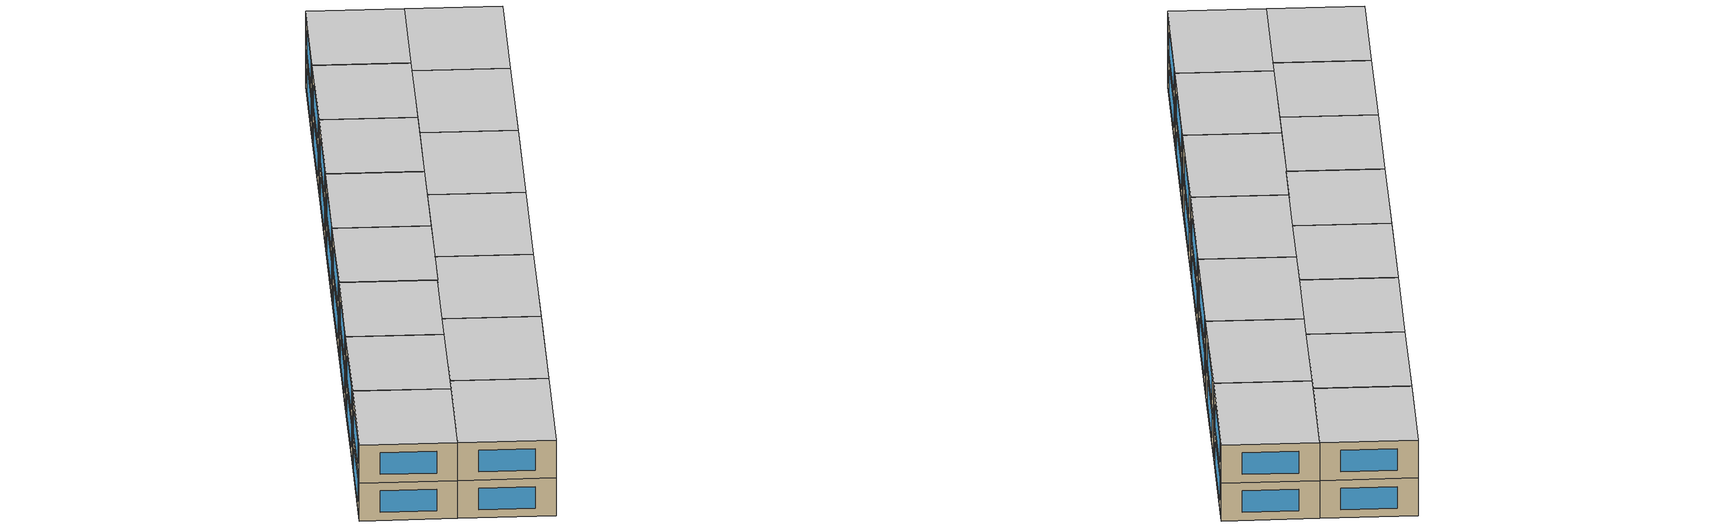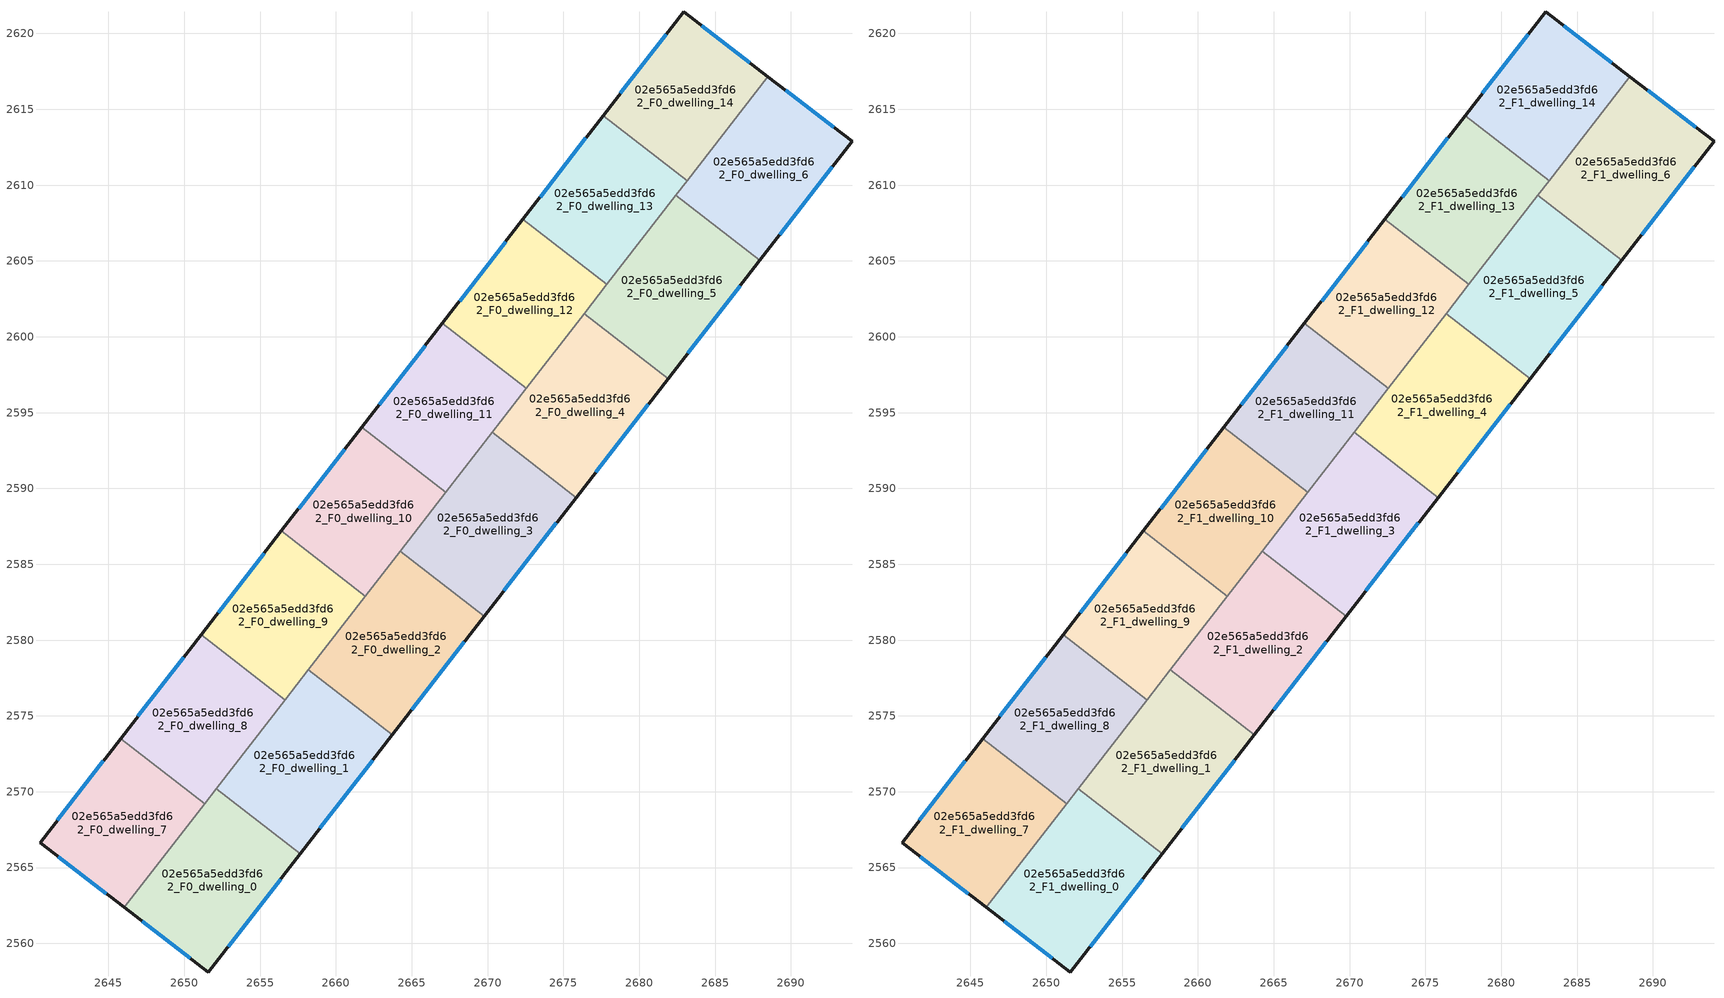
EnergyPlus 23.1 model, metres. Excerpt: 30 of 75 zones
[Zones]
02e565a5edd3fd62_F0_dwelling_0
 floor ground (EU_floor_Construction): 2657.65,2565.92 2651.6,2558.1 2646.04,2562.37 2652.11,2570.21 z0
 wall outside (EU_wall_Construction): 2646.04,2562.37 2651.6,2558.1 2657.65,2565.92 z0:3
 wall to 02e565a5edd3fd62_F0_dwelling_1 (EU_wall_Construction): 2657.65,2565.92 2652.11,2570.21 z0:3
 wall to 02e565a5edd3fd62_F0_dwelling_7 (EU_wall_Construction): 2651.34,2569.21 2646.04,2562.37 z0:3
 wall to 02e565a5edd3fd62_F0_dwelling_8 (EU_wall_Construction): 2652.11,2570.21 2651.34,2569.21 z0:3
 window (EU_Window_Construction): 2652.89,2559.78 2656.36,2564.25 / 2647.23,2561.46 2650.41,2559.02 z0.64:2.36
02e565a5edd3fd62_F0_dwelling_1
 floor ground (EU_floor_Construction): 2663.71,2573.75 2657.65,2565.92 2652.11,2570.21 2658.18,2578.04 z0
 wall outside (EU_wall_Construction): 2657.65,2565.92 2663.71,2573.75 z0:3
 wall to 02e565a5edd3fd62_F0_dwelling_2 (EU_wall_Construction): 2663.71,2573.75 2658.18,2578.04 z0:3
 wall to 02e565a5edd3fd62_F0_dwelling_8 (EU_wall_Construction): 2656.64,2576.06 2652.11,2570.21 z0:3
 wall to 02e565a5edd3fd62_F0_dwelling_9 (EU_wall_Construction): 2658.18,2578.04 2656.64,2576.06 z0:3
 window (EU_Window_Construction): 2658.95,2567.6 2662.42,2572.07 z0.64:2.36
02e565a5edd3fd62_F0_dwelling_10
 floor ground (EU_floor_Construction): 2667.25,2589.75 2661.95,2582.91 2656.41,2587.2 2661.72,2594.04 z0
 wall outside (EU_wall_Construction): 2661.72,2594.04 2656.41,2587.2 z0:3
 wall to 02e565a5edd3fd62_F0_dwelling_11 (EU_wall_Construction): 2667.25,2589.75 2661.72,2594.04 z0:3
 wall to 02e565a5edd3fd62_F0_dwelling_9 (EU_wall_Construction): 2656.41,2587.2 2661.95,2582.91 z0:3
 wall to 02e565a5edd3fd62_F0_dwelling_3 (EU_wall_Construction): 2664.24,2585.86 2667.25,2589.75 z0:3
 wall to 02e565a5edd3fd62_F0_dwelling_2 (EU_wall_Construction): 2661.95,2582.91 2664.24,2585.86 z0:3
 window (EU_Window_Construction): 2660.58,2592.58 2657.55,2588.66 z0.64:2.36
02e565a5edd3fd62_F0_dwelling_11
 floor ground (EU_floor_Construction): 2672.56,2596.6 2667.25,2589.75 2661.72,2594.04 2667.02,2600.89 z0
 wall outside (EU_wall_Construction): 2667.02,2600.89 2661.72,2594.04 z0:3
 wall to 02e565a5edd3fd62_F0_dwelling_12 (EU_wall_Construction): 2672.56,2596.6 2667.02,2600.89 z0:3
 wall to 02e565a5edd3fd62_F0_dwelling_4 (EU_wall_Construction): 2670.3,2593.69 2672.56,2596.6 z0:3
 wall to 02e565a5edd3fd62_F0_dwelling_3 (EU_wall_Construction): 2667.25,2589.75 2670.3,2593.69 z0:3
 window (EU_Window_Construction): 2665.88,2599.43 2662.85,2595.51 z0.64:2.36
02e565a5edd3fd62_F0_dwelling_12
 floor ground (EU_floor_Construction): 2677.86,2603.45 2672.56,2596.6 2667.02,2600.89 2672.32,2607.74 z0
 wall outside (EU_wall_Construction): 2672.32,2607.74 2667.02,2600.89 z0:3
 wall to 02e565a5edd3fd62_F0_dwelling_13 (EU_wall_Construction): 2677.86,2603.45 2672.32,2607.74 z0:3
 wall to 02e565a5edd3fd62_F0_dwelling_5 (EU_wall_Construction): 2676.36,2601.52 2677.86,2603.45 z0:3
 wall to 02e565a5edd3fd62_F0_dwelling_4 (EU_wall_Construction): 2672.56,2596.6 2676.36,2601.52 z0:3
 window (EU_Window_Construction): 2671.19,2606.28 2668.16,2602.36 z0.64:2.36
02e565a5edd3fd62_F0_dwelling_13
 floor ground (EU_floor_Construction): 2683.17,2610.3 2677.86,2603.45 2672.32,2607.74 2677.63,2614.59 z0
 wall outside (EU_wall_Construction): 2677.63,2614.59 2672.32,2607.74 z0:3
 wall to 02e565a5edd3fd62_F0_dwelling_14 (EU_wall_Construction): 2683.17,2610.3 2677.63,2614.59 z0:3
 wall to 02e565a5edd3fd62_F0_dwelling_6 (EU_wall_Construction): 2682.42,2609.34 2683.17,2610.3 z0:3
 wall to 02e565a5edd3fd62_F0_dwelling_5 (EU_wall_Construction): 2677.86,2603.45 2682.42,2609.34 z0:3
 window (EU_Window_Construction): 2676.49,2613.12 2673.46,2609.21 z0.64:2.36
02e565a5edd3fd62_F0_dwelling_14
 floor ground (EU_floor_Construction): 2688.48,2617.16 2683.17,2610.3 2677.63,2614.59 2682.92,2621.43 z0
 wall outside (EU_wall_Construction): 2688.48,2617.16 2682.92,2621.43 2677.63,2614.59 z0:3
 wall to 02e565a5edd3fd62_F0_dwelling_6 (EU_wall_Construction): 2683.17,2610.3 2688.48,2617.16 z0:3
 window (EU_Window_Construction): 2687.29,2618.07 2684.11,2620.51 / 2681.79,2619.96 2678.76,2616.05 z0.64:2.36
02e565a5edd3fd62_F0_dwelling_2
 floor ground (EU_floor_Construction): 2669.78,2581.57 2663.71,2573.75 2658.18,2578.04 2664.24,2585.86 z0
 wall outside (EU_wall_Construction): 2663.71,2573.75 2669.78,2581.57 z0:3
 wall to 02e565a5edd3fd62_F0_dwelling_3 (EU_wall_Construction): 2669.78,2581.57 2664.24,2585.86 z0:3
 wall to 02e565a5edd3fd62_F0_dwelling_9 (EU_wall_Construction): 2661.95,2582.91 2658.18,2578.04 z0:3
 window (EU_Window_Construction): 2665.01,2575.42 2668.48,2579.9 z0.64:2.36
02e565a5edd3fd62_F0_dwelling_3
 floor ground (EU_floor_Construction): 2675.84,2589.4 2669.78,2581.57 2664.24,2585.86 2670.3,2593.69 z0
 wall outside (EU_wall_Construction): 2669.78,2581.57 2675.84,2589.4 z0:3
 wall to 02e565a5edd3fd62_F0_dwelling_4 (EU_wall_Construction): 2675.84,2589.4 2670.3,2593.69 z0:3
 window (EU_Window_Construction): 2671.07,2583.25 2674.54,2587.72 z0.64:2.36
02e565a5edd3fd62_F0_dwelling_4
 floor ground (EU_floor_Construction): 2681.9,2597.23 2675.84,2589.4 2670.3,2593.69 2676.36,2601.52 z0
 wall outside (EU_wall_Construction): 2675.84,2589.4 2681.9,2597.23 z0:3
 wall to 02e565a5edd3fd62_F0_dwelling_5 (EU_wall_Construction): 2681.9,2597.23 2676.36,2601.52 z0:3
 window (EU_Window_Construction): 2677.14,2591.08 2680.6,2595.55 z0.64:2.36
02e565a5edd3fd62_F0_dwelling_5
 floor ground (EU_floor_Construction): 2687.96,2605.05 2681.9,2597.23 2676.36,2601.52 2682.42,2609.34 z0
 wall outside (EU_wall_Construction): 2681.9,2597.23 2687.96,2605.05 z0:3
 wall to 02e565a5edd3fd62_F0_dwelling_6 (EU_wall_Construction): 2687.96,2605.05 2682.42,2609.34 z0:3
 window (EU_Window_Construction): 2683.2,2598.9 2686.66,2603.38 z0.64:2.36
02e565a5edd3fd62_F0_dwelling_6
 floor ground (EU_floor_Construction): 2694.03,2612.89 2687.96,2605.05 2682.42,2609.34 2688.48,2617.16 z0
 wall outside (EU_wall_Construction): 2687.96,2605.05 2694.03,2612.89 2688.48,2617.16 z0:3
 window (EU_Window_Construction): 2692.84,2613.81 2689.67,2616.25 / 2689.26,2606.73 2692.73,2611.21 z0.64:2.36
02e565a5edd3fd62_F0_dwelling_7
 floor ground (EU_floor_Construction): 2651.34,2569.21 2646.04,2562.37 2640.49,2566.64 2645.8,2573.5 z0
 wall outside (EU_wall_Construction): 2645.8,2573.5 2640.49,2566.64 2646.04,2562.37 z0:3
 wall to 02e565a5edd3fd62_F0_dwelling_8 (EU_wall_Construction): 2651.34,2569.21 2645.8,2573.5 z0:3
 window (EU_Window_Construction): 2641.68,2565.72 2644.85,2563.29 / 2644.66,2572.03 2641.63,2568.11 z0.64:2.36
02e565a5edd3fd62_F0_dwelling_8
 floor ground (EU_floor_Construction): 2656.64,2576.06 2651.34,2569.21 2645.8,2573.5 2651.11,2580.35 z0
 wall outside (EU_wall_Construction): 2651.11,2580.35 2645.8,2573.5 z0:3
 wall to 02e565a5edd3fd62_F0_dwelling_9 (EU_wall_Construction): 2656.64,2576.06 2651.11,2580.35 z0:3
 window (EU_Window_Construction): 2649.97,2578.88 2646.94,2574.96 z0.64:2.36
02e565a5edd3fd62_F0_dwelling_9
 floor ground (EU_floor_Construction): 2661.95,2582.91 2656.64,2576.06 2651.11,2580.35 2656.41,2587.2 z0
 wall outside (EU_wall_Construction): 2656.41,2587.2 2651.11,2580.35 z0:3
 window (EU_Window_Construction): 2655.27,2585.73 2652.24,2581.81 z0.64:2.36
02e565a5edd3fd62_F1_dwelling_0
 floor to 02e565a5edd3fd62_F0_dwelling_0 (EU_floor_Construction): 2657.65,2565.92 2651.6,2558.1 2646.04,2562.37 2652.11,2570.21 z3
 wall outside (EU_wall_Construction): 2646.04,2562.37 2651.6,2558.1 2657.65,2565.92 z3:6
 wall to 02e565a5edd3fd62_F1_dwelling_1 (EU_wall_Construction): 2657.65,2565.92 2652.11,2570.21 z3:6
 wall to 02e565a5edd3fd62_F1_dwelling_7 (EU_wall_Construction): 2651.34,2569.21 2646.04,2562.37 z3:6
 wall to 02e565a5edd3fd62_F1_dwelling_8 (EU_wall_Construction): 2652.11,2570.21 2651.34,2569.21 z3:6
 window (EU_Window_Construction): 2652.89,2559.78 2656.36,2564.25 / 2647.23,2561.46 2650.41,2559.02 z3.64:5.36
 ceiling to 02e565a5edd3fd62_F2_dwelling_0 (EU_floor_Construction): 2651.6,2558.1 2657.65,2565.92 2652.11,2570.21 2646.04,2562.37 z6
02e565a5edd3fd62_F1_dwelling_1
 floor to 02e565a5edd3fd62_F0_dwelling_1 (EU_floor_Construction): 2663.71,2573.75 2657.65,2565.92 2652.11,2570.21 2658.18,2578.04 z3
 wall outside (EU_wall_Construction): 2657.65,2565.92 2663.71,2573.75 z3:6
 wall to 02e565a5edd3fd62_F1_dwelling_2 (EU_wall_Construction): 2663.71,2573.75 2658.18,2578.04 z3:6
 wall to 02e565a5edd3fd62_F1_dwelling_8 (EU_wall_Construction): 2656.64,2576.06 2652.11,2570.21 z3:6
 wall to 02e565a5edd3fd62_F1_dwelling_9 (EU_wall_Construction): 2658.18,2578.04 2656.64,2576.06 z3:6
 window (EU_Window_Construction): 2658.95,2567.6 2662.42,2572.07 z3.64:5.36
 ceiling to 02e565a5edd3fd62_F2_dwelling_1 (EU_floor_Construction): 2657.65,2565.92 2663.71,2573.75 2658.18,2578.04 2652.11,2570.21 z6
02e565a5edd3fd62_F1_dwelling_10
 floor to 02e565a5edd3fd62_F0_dwelling_10 (EU_floor_Construction): 2667.25,2589.75 2661.95,2582.91 2656.41,2587.2 2661.72,2594.04 z3
 wall outside (EU_wall_Construction): 2661.72,2594.04 2656.41,2587.2 z3:6
 wall to 02e565a5edd3fd62_F1_dwelling_11 (EU_wall_Construction): 2667.25,2589.75 2661.72,2594.04 z3:6
 wall to 02e565a5edd3fd62_F1_dwelling_9 (EU_wall_Construction): 2656.41,2587.2 2661.95,2582.91 z3:6
 wall to 02e565a5edd3fd62_F1_dwelling_3 (EU_wall_Construction): 2664.24,2585.86 2667.25,2589.75 z3:6
 wall to 02e565a5edd3fd62_F1_dwelling_2 (EU_wall_Construction): 2661.95,2582.91 2664.24,2585.86 z3:6
 window (EU_Window_Construction): 2660.58,2592.58 2657.55,2588.66 z3.64:5.36
 ceiling to 02e565a5edd3fd62_F2_dwelling_10 (EU_floor_Construction): 2661.95,2582.91 2667.25,2589.75 2661.72,2594.04 2656.41,2587.2 z6
02e565a5edd3fd62_F1_dwelling_11
 floor to 02e565a5edd3fd62_F0_dwelling_11 (EU_floor_Construction): 2672.56,2596.6 2667.25,2589.75 2661.72,2594.04 2667.02,2600.89 z3
 wall outside (EU_wall_Construction): 2667.02,2600.89 2661.72,2594.04 z3:6
 wall to 02e565a5edd3fd62_F1_dwelling_12 (EU_wall_Construction): 2672.56,2596.6 2667.02,2600.89 z3:6
 wall to 02e565a5edd3fd62_F1_dwelling_4 (EU_wall_Construction): 2670.3,2593.69 2672.56,2596.6 z3:6
 wall to 02e565a5edd3fd62_F1_dwelling_3 (EU_wall_Construction): 2667.25,2589.75 2670.3,2593.69 z3:6
 window (EU_Window_Construction): 2665.88,2599.43 2662.85,2595.51 z3.64:5.36
 ceiling to 02e565a5edd3fd62_F2_dwelling_11 (EU_floor_Construction): 2667.25,2589.75 2672.56,2596.6 2667.02,2600.89 2661.72,2594.04 z6
02e565a5edd3fd62_F1_dwelling_12
 floor to 02e565a5edd3fd62_F0_dwelling_12 (EU_floor_Construction): 2677.86,2603.45 2672.56,2596.6 2667.02,2600.89 2672.32,2607.74 z3
 wall outside (EU_wall_Construction): 2672.32,2607.74 2667.02,2600.89 z3:6
 wall to 02e565a5edd3fd62_F1_dwelling_13 (EU_wall_Construction): 2677.86,2603.45 2672.32,2607.74 z3:6
 wall to 02e565a5edd3fd62_F1_dwelling_5 (EU_wall_Construction): 2676.36,2601.52 2677.86,2603.45 z3:6
 wall to 02e565a5edd3fd62_F1_dwelling_4 (EU_wall_Construction): 2672.56,2596.6 2676.36,2601.52 z3:6
 window (EU_Window_Construction): 2671.19,2606.28 2668.16,2602.36 z3.64:5.36
 ceiling to 02e565a5edd3fd62_F2_dwelling_12 (EU_floor_Construction): 2672.56,2596.6 2677.86,2603.45 2672.32,2607.74 2667.02,2600.89 z6
02e565a5edd3fd62_F1_dwelling_13
 floor to 02e565a5edd3fd62_F0_dwelling_13 (EU_floor_Construction): 2683.17,2610.3 2677.86,2603.45 2672.32,2607.74 2677.63,2614.59 z3
 wall outside (EU_wall_Construction): 2677.63,2614.59 2672.32,2607.74 z3:6
 wall to 02e565a5edd3fd62_F1_dwelling_14 (EU_wall_Construction): 2683.17,2610.3 2677.63,2614.59 z3:6
 wall to 02e565a5edd3fd62_F1_dwelling_6 (EU_wall_Construction): 2682.42,2609.34 2683.17,2610.3 z3:6
 wall to 02e565a5edd3fd62_F1_dwelling_5 (EU_wall_Construction): 2677.86,2603.45 2682.42,2609.34 z3:6
 window (EU_Window_Construction): 2676.49,2613.12 2673.46,2609.21 z3.64:5.36
 ceiling to 02e565a5edd3fd62_F2_dwelling_13 (EU_floor_Construction): 2677.86,2603.45 2683.17,2610.3 2677.63,2614.59 2672.32,2607.74 z6
02e565a5edd3fd62_F1_dwelling_14
 floor to 02e565a5edd3fd62_F0_dwelling_14 (EU_floor_Construction): 2688.48,2617.16 2683.17,2610.3 2677.63,2614.59 2682.92,2621.43 z3
 wall outside (EU_wall_Construction): 2688.48,2617.16 2682.92,2621.43 2677.63,2614.59 z3:6
 wall to 02e565a5edd3fd62_F1_dwelling_6 (EU_wall_Construction): 2683.17,2610.3 2688.48,2617.16 z3:6
 window (EU_Window_Construction): 2687.29,2618.07 2684.11,2620.51 / 2681.79,2619.96 2678.76,2616.05 z3.64:5.36
 ceiling to 02e565a5edd3fd62_F2_dwelling_14 (EU_floor_Construction): 2683.17,2610.3 2688.48,2617.16 2682.92,2621.43 2677.63,2614.59 z6
02e565a5edd3fd62_F1_dwelling_2
 floor to 02e565a5edd3fd62_F0_dwelling_2 (EU_floor_Construction): 2669.78,2581.57 2663.71,2573.75 2658.18,2578.04 2664.24,2585.86 z3
 wall outside (EU_wall_Construction): 2663.71,2573.75 2669.78,2581.57 z3:6
 wall to 02e565a5edd3fd62_F1_dwelling_3 (EU_wall_Construction): 2669.78,2581.57 2664.24,2585.86 z3:6
 wall to 02e565a5edd3fd62_F1_dwelling_9 (EU_wall_Construction): 2661.95,2582.91 2658.18,2578.04 z3:6
 window (EU_Window_Construction): 2665.01,2575.42 2668.48,2579.9 z3.64:5.36
 ceiling to 02e565a5edd3fd62_F2_dwelling_2 (EU_floor_Construction): 2663.71,2573.75 2669.78,2581.57 2664.24,2585.86 2658.18,2578.04 z6
02e565a5edd3fd62_F1_dwelling_3
 floor to 02e565a5edd3fd62_F0_dwelling_3 (EU_floor_Construction): 2675.84,2589.4 2669.78,2581.57 2664.24,2585.86 2670.3,2593.69 z3
 wall outside (EU_wall_Construction): 2669.78,2581.57 2675.84,2589.4 z3:6
 wall to 02e565a5edd3fd62_F1_dwelling_4 (EU_wall_Construction): 2675.84,2589.4 2670.3,2593.69 z3:6
 window (EU_Window_Construction): 2671.07,2583.25 2674.54,2587.72 z3.64:5.36
 ceiling to 02e565a5edd3fd62_F2_dwelling_3 (EU_floor_Construction): 2669.78,2581.57 2675.84,2589.4 2670.3,2593.69 2664.24,2585.86 z6
02e565a5edd3fd62_F1_dwelling_4
 floor to 02e565a5edd3fd62_F0_dwelling_4 (EU_floor_Construction): 2681.9,2597.23 2675.84,2589.4 2670.3,2593.69 2676.36,2601.52 z3
 wall outside (EU_wall_Construction): 2675.84,2589.4 2681.9,2597.23 z3:6
 wall to 02e565a5edd3fd62_F1_dwelling_5 (EU_wall_Construction): 2681.9,2597.23 2676.36,2601.52 z3:6
 window (EU_Window_Construction): 2677.14,2591.08 2680.6,2595.55 z3.64:5.36
 ceiling to 02e565a5edd3fd62_F2_dwelling_4 (EU_floor_Construction): 2675.84,2589.4 2681.9,2597.23 2676.36,2601.52 2670.3,2593.69 z6
02e565a5edd3fd62_F1_dwelling_5
 floor to 02e565a5edd3fd62_F0_dwelling_5 (EU_floor_Construction): 2687.96,2605.05 2681.9,2597.23 2676.36,2601.52 2682.42,2609.34 z3
 wall outside (EU_wall_Construction): 2681.9,2597.23 2687.96,2605.05 z3:6
 wall to 02e565a5edd3fd62_F1_dwelling_6 (EU_wall_Construction): 2687.96,2605.05 2682.42,2609.34 z3:6
 window (EU_Window_Construction): 2683.2,2598.9 2686.66,2603.38 z3.64:5.36
 ceiling to 02e565a5edd3fd62_F2_dwelling_5 (EU_floor_Construction): 2681.9,2597.23 2687.96,2605.05 2682.42,2609.34 2676.36,2601.52 z6
02e565a5edd3fd62_F1_dwelling_6
 floor to 02e565a5edd3fd62_F0_dwelling_6 (EU_floor_Construction): 2694.03,2612.89 2687.96,2605.05 2682.42,2609.34 2688.48,2617.16 z3
 wall outside (EU_wall_Construction): 2687.96,2605.05 2694.03,2612.89 2688.48,2617.16 z3:6
 window (EU_Window_Construction): 2692.84,2613.81 2689.67,2616.25 / 2689.26,2606.73 2692.73,2611.21 z3.64:5.36
 ceiling to 02e565a5edd3fd62_F2_dwelling_6 (EU_floor_Construction): 2687.96,2605.05 2694.03,2612.89 2688.48,2617.16 2682.42,2609.34 z6
02e565a5edd3fd62_F1_dwelling_7
 floor to 02e565a5edd3fd62_F0_dwelling_7 (EU_floor_Construction): 2651.34,2569.21 2646.04,2562.37 2640.49,2566.64 2645.8,2573.5 z3
 wall outside (EU_wall_Construction): 2645.8,2573.5 2640.49,2566.64 2646.04,2562.37 z3:6
 wall to 02e565a5edd3fd62_F1_dwelling_8 (EU_wall_Construction): 2651.34,2569.21 2645.8,2573.5 z3:6
 window (EU_Window_Construction): 2641.68,2565.72 2644.85,2563.29 / 2644.66,2572.03 2641.63,2568.11 z3.64:5.36
 ceiling to 02e565a5edd3fd62_F2_dwelling_7 (EU_floor_Construction): 2646.04,2562.37 2651.34,2569.21 2645.8,2573.5 2640.49,2566.64 z6
02e565a5edd3fd62_F1_dwelling_8
 floor to 02e565a5edd3fd62_F0_dwelling_8 (EU_floor_Construction): 2656.64,2576.06 2651.34,2569.21 2645.8,2573.5 2651.11,2580.35 z3
 wall outside (EU_wall_Construction): 2651.11,2580.35 2645.8,2573.5 z3:6
 wall to 02e565a5edd3fd62_F1_dwelling_9 (EU_wall_Construction): 2656.64,2576.06 2651.11,2580.35 z3:6
 window (EU_Window_Construction): 2649.97,2578.88 2646.94,2574.96 z3.64:5.36
 ceiling to 02e565a5edd3fd62_F2_dwelling_8 (EU_floor_Construction): 2651.34,2569.21 2656.64,2576.06 2651.11,2580.35 2645.8,2573.5 z6
02e565a5edd3fd62_F1_dwelling_9
 floor to 02e565a5edd3fd62_F0_dwelling_9 (EU_floor_Construction): 2661.95,2582.91 2656.64,2576.06 2651.11,2580.35 2656.41,2587.2 z3
 wall outside (EU_wall_Construction): 2656.41,2587.2 2651.11,2580.35 z3:6
 window (EU_Window_Construction): 2655.27,2585.73 2652.24,2581.81 z3.64:5.36
 ceiling to 02e565a5edd3fd62_F2_dwelling_9 (EU_floor_Construction): 2656.64,2576.06 2661.95,2582.91 2656.41,2587.2 2651.11,2580.35 z6
[Building]
EU S2 Campaign: North Axis=0; Terrain=City; Solar Distribution=FullExterior
[Site:Location]
Yerevan-Zvartnots.Intl.AP: Latitude=40.15; Longitude=44.383; Time Zone=4; Elevation=854
[SizingPeriod:WeatherFileDays]
AnnualSizingPeriod: Begin Month=1; Begin Day of Month=1; End Month=12; End Day of Month=31; Day of Week for Start Day=Monday; Use Weather File Daylight Saving Period=No; Use Weather File Rain and Snow Indicators=No
[MATERIAL]
EU_InternalMass_Material: Roughness=MediumRough; Thickness=0.1; Conductivity=1; Density=1800; Specific Heat=900; Thermal Absorptance=0.9; Solar Absorptance=0.7; Visible Absorptance=0.7
[MATERIAL:NOMASS] Roughness=MediumRough; Thermal Absorptance=0.9; Solar Absorptance=0.7; Visible Absorptance=0.7
Name | Thermal Resistance
EU_wall_NoMass | 1.05043
EU_floor_NoMass | 0.478065
[WINDOWMATERIAL:SIMPLEGLAZINGSYSTEM]
EU_Window_SimpleGlazing: UFactor=2.5566; Solar Heat Gain Coefficient=0.75; Visible Transmittance=0.75
[CONSTRUCTION]
EU_wall_Construction: EU_wall_NoMass
EU_floor_Construction: EU_floor_NoMass
EU_Window_Construction: EU_Window_SimpleGlazing
EU_InternalMass_Construction: EU_InternalMass_Material
[ZONE] Type=1; Multiplier=1; Ceiling Height=autocalculate; Floor Area=autocalculate; Part of Total Floor Area=Yes
Name | Volume
02e565a5edd3fd62_F0_dwelling_0; 02e565a5edd3fd62_F1_dwelling_0; 02e565a5edd3fd62_F0_dwelling_6; 02e565a5edd3fd62_F1_dwelling_6 | 208.02
02e565a5edd3fd62_F0_dwelling_1; 02e565a5edd3fd62_F1_dwelling_1; 02e565a5edd3fd62_F0_dwelling_2; 02e565a5edd3fd62_F1_dwelling_2; 02e565a5edd3fd62_F0_dwelling_3; 02e565a5edd3fd62_F1_dwelling_3; 02e565a5edd3fd62_F0_dwelling_4; 02e565a5edd3fd62_F1_dwelling_4; 02e565a5edd3fd62_F0_dwelling_5; 02e565a5edd3fd62_F1_dwelling_5 | 208.014
02e565a5edd3fd62_F0_dwelling_10; 02e565a5edd3fd62_F1_dwelling_10 | 182.051
02e565a5edd3fd62_F0_dwelling_11; 02e565a5edd3fd62_F1_dwelling_11; 02e565a5edd3fd62_F0_dwelling_8; 02e565a5edd3fd62_F1_dwelling_8 | 182.036
02e565a5edd3fd62_F0_dwelling_12; 02e565a5edd3fd62_F1_dwelling_12; 02e565a5edd3fd62_F0_dwelling_9; 02e565a5edd3fd62_F1_dwelling_9 | 182.048
02e565a5edd3fd62_F0_dwelling_13; 02e565a5edd3fd62_F1_dwelling_13 | 182.035
02e565a5edd3fd62_F0_dwelling_14; 02e565a5edd3fd62_F1_dwelling_14; 02e565a5edd3fd62_F0_dwelling_7; 02e565a5edd3fd62_F1_dwelling_7 | 182.042
[INTERNALMASS] Construction=EU_InternalMass_Construction
Name | Zone or ZoneList | Surface Area
02e565a5edd3fd62_F0_dwelling_0_EU_InternalMass | 02e565a5edd3fd62_F0_dwelling_0 | 69.34
02e565a5edd3fd62_F0_dwelling_1_EU_InternalMass | 02e565a5edd3fd62_F0_dwelling_1 | 69.3421
02e565a5edd3fd62_F0_dwelling_2_EU_InternalMass | 02e565a5edd3fd62_F0_dwelling_2 | 69.338
02e565a5edd3fd62_F0_dwelling_3_EU_InternalMass | 02e565a5edd3fd62_F0_dwelling_3 | 69.338
02e565a5edd3fd62_F0_dwelling_4_EU_InternalMass | 02e565a5edd3fd62_F0_dwelling_4 | 69.3415
02e565a5edd3fd62_F0_dwelling_5_EU_InternalMass | 02e565a5edd3fd62_F0_dwelling_5 | 69.338
02e565a5edd3fd62_F0_dwelling_6_EU_InternalMass | 02e565a5edd3fd62_F0_dwelling_6 | 69.34
02e565a5edd3fd62_F0_dwelling_7_EU_InternalMass | 02e565a5edd3fd62_F0_dwelling_7 | 60.6805
02e565a5edd3fd62_F0_dwelling_8_EU_InternalMass | 02e565a5edd3fd62_F0_dwelling_8 | 60.6786
02e565a5edd3fd62_F0_dwelling_9_EU_InternalMass | 02e565a5edd3fd62_F0_dwelling_9 | 60.6828
02e565a5edd3fd62_F0_dwelling_10_EU_InternalMass | 02e565a5edd3fd62_F0_dwelling_10 | 60.6839
02e565a5edd3fd62_F0_dwelling_11_EU_InternalMass | 02e565a5edd3fd62_F0_dwelling_11 | 60.6785
02e565a5edd3fd62_F0_dwelling_12_EU_InternalMass | 02e565a5edd3fd62_F0_dwelling_12 | 60.6828
02e565a5edd3fd62_F0_dwelling_13_EU_InternalMass | 02e565a5edd3fd62_F0_dwelling_13 | 60.6785
02e565a5edd3fd62_F0_dwelling_14_EU_InternalMass | 02e565a5edd3fd62_F0_dwelling_14 | 60.6805
02e565a5edd3fd62_F1_dwelling_0_EU_InternalMass | 02e565a5edd3fd62_F1_dwelling_0 | 69.34
02e565a5edd3fd62_F1_dwelling_1_EU_InternalMass | 02e565a5edd3fd62_F1_dwelling_1 | 69.3421
02e565a5edd3fd62_F1_dwelling_2_EU_InternalMass | 02e565a5edd3fd62_F1_dwelling_2 | 69.338
02e565a5edd3fd62_F1_dwelling_3_EU_InternalMass | 02e565a5edd3fd62_F1_dwelling_3 | 69.338
02e565a5edd3fd62_F1_dwelling_4_EU_InternalMass | 02e565a5edd3fd62_F1_dwelling_4 | 69.3415
02e565a5edd3fd62_F1_dwelling_5_EU_InternalMass | 02e565a5edd3fd62_F1_dwelling_5 | 69.338
02e565a5edd3fd62_F1_dwelling_6_EU_InternalMass | 02e565a5edd3fd62_F1_dwelling_6 | 69.34
02e565a5edd3fd62_F1_dwelling_7_EU_InternalMass | 02e565a5edd3fd62_F1_dwelling_7 | 60.6805
02e565a5edd3fd62_F1_dwelling_8_EU_InternalMass | 02e565a5edd3fd62_F1_dwelling_8 | 60.6786
02e565a5edd3fd62_F1_dwelling_9_EU_InternalMass | 02e565a5edd3fd62_F1_dwelling_9 | 60.6828
02e565a5edd3fd62_F1_dwelling_10_EU_InternalMass | 02e565a5edd3fd62_F1_dwelling_10 | 60.6839
02e565a5edd3fd62_F1_dwelling_11_EU_InternalMass | 02e565a5edd3fd62_F1_dwelling_11 | 60.6785
02e565a5edd3fd62_F1_dwelling_12_EU_InternalMass | 02e565a5edd3fd62_F1_dwelling_12 | 60.6828
02e565a5edd3fd62_F1_dwelling_13_EU_InternalMass | 02e565a5edd3fd62_F1_dwelling_13 | 60.6785
02e565a5edd3fd62_F1_dwelling_14_EU_InternalMass | 02e565a5edd3fd62_F1_dwelling_14 | 60.6805
[OTHEREQUIPMENT] Fuel Type=Electricity; Design Level Calculation Method=Watts/Area; Power per Zone Floor Area=1; Fraction Latent=0; Fraction Radiant=0; Fraction Lost=0; Carbon Dioxide Generation Rate=0; EndUse Subcategory=EU_Step8_InternalGains
Name | Zone or ZoneList or Space or SpaceList | Schedule
EU_Step8_InternalGain_02e565a5edd3fd62_F0_dwelling_0_f000 | 02e565a5edd3fd62_F0_dwelling_0 | EU_Step8_GainSchedule_02e565a5edd3fd62_F0_dwelling_0_f000
EU_Step8_InternalGain_02e565a5edd3fd62_F0_dwelling_1_f000 | 02e565a5edd3fd62_F0_dwelling_1 | EU_Step8_GainSchedule_02e565a5edd3fd62_F0_dwelling_1_f000
EU_Step8_InternalGain_02e565a5edd3fd62_F0_dwelling_2_f000 | 02e565a5edd3fd62_F0_dwelling_2 | EU_Step8_GainSchedule_02e565a5edd3fd62_F0_dwelling_2_f000
EU_Step8_InternalGain_02e565a5edd3fd62_F0_dwelling_3_f000 | 02e565a5edd3fd62_F0_dwelling_3 | EU_Step8_GainSchedule_02e565a5edd3fd62_F0_dwelling_3_f000
EU_Step8_InternalGain_02e565a5edd3fd62_F0_dwelling_4_f000 | 02e565a5edd3fd62_F0_dwelling_4 | EU_Step8_GainSchedule_02e565a5edd3fd62_F0_dwelling_4_f000
EU_Step8_InternalGain_02e565a5edd3fd62_F0_dwelling_5_f000 | 02e565a5edd3fd62_F0_dwelling_5 | EU_Step8_GainSchedule_02e565a5edd3fd62_F0_dwelling_5_f000
EU_Step8_InternalGain_02e565a5edd3fd62_F0_dwelling_6_f000 | 02e565a5edd3fd62_F0_dwelling_6 | EU_Step8_GainSchedule_02e565a5edd3fd62_F0_dwelling_6_f000
EU_Step8_InternalGain_02e565a5edd3fd62_F0_dwelling_7_f000 | 02e565a5edd3fd62_F0_dwelling_7 | EU_Step8_GainSchedule_02e565a5edd3fd62_F0_dwelling_7_f000
EU_Step8_InternalGain_02e565a5edd3fd62_F0_dwelling_8_f000 | 02e565a5edd3fd62_F0_dwelling_8 | EU_Step8_GainSchedule_02e565a5edd3fd62_F0_dwelling_8_f000
EU_Step8_InternalGain_02e565a5edd3fd62_F0_dwelling_9_f000 | 02e565a5edd3fd62_F0_dwelling_9 | EU_Step8_GainSchedule_02e565a5edd3fd62_F0_dwelling_9_f000
EU_Step8_InternalGain_02e565a5edd3fd62_F0_dwelling_10_f000 | 02e565a5edd3fd62_F0_dwelling_10 | EU_Step8_GainSchedule_02e565a5edd3fd62_F0_dwelling_10_f000
EU_Step8_InternalGain_02e565a5edd3fd62_F0_dwelling_11_f000 | 02e565a5edd3fd62_F0_dwelling_11 | EU_Step8_GainSchedule_02e565a5edd3fd62_F0_dwelling_11_f000
EU_Step8_InternalGain_02e565a5edd3fd62_F0_dwelling_12_f000 | 02e565a5edd3fd62_F0_dwelling_12 | EU_Step8_GainSchedule_02e565a5edd3fd62_F0_dwelling_12_f000
EU_Step8_InternalGain_02e565a5edd3fd62_F0_dwelling_13_f000 | 02e565a5edd3fd62_F0_dwelling_13 | EU_Step8_GainSchedule_02e565a5edd3fd62_F0_dwelling_13_f000
EU_Step8_InternalGain_02e565a5edd3fd62_F0_dwelling_14_f000 | 02e565a5edd3fd62_F0_dwelling_14 | EU_Step8_GainSchedule_02e565a5edd3fd62_F0_dwelling_14_f000
EU_Step8_InternalGain_02e565a5edd3fd62_F1_dwelling_0_f000 | 02e565a5edd3fd62_F1_dwelling_0 | EU_Step8_GainSchedule_02e565a5edd3fd62_F1_dwelling_0_f000
EU_Step8_InternalGain_02e565a5edd3fd62_F1_dwelling_1_f000 | 02e565a5edd3fd62_F1_dwelling_1 | EU_Step8_GainSchedule_02e565a5edd3fd62_F1_dwelling_1_f000
EU_Step8_InternalGain_02e565a5edd3fd62_F1_dwelling_2_f000 | 02e565a5edd3fd62_F1_dwelling_2 | EU_Step8_GainSchedule_02e565a5edd3fd62_F1_dwelling_2_f000
EU_Step8_InternalGain_02e565a5edd3fd62_F1_dwelling_3_f000 | 02e565a5edd3fd62_F1_dwelling_3 | EU_Step8_GainSchedule_02e565a5edd3fd62_F1_dwelling_3_f000
EU_Step8_InternalGain_02e565a5edd3fd62_F1_dwelling_4_f000 | 02e565a5edd3fd62_F1_dwelling_4 | EU_Step8_GainSchedule_02e565a5edd3fd62_F1_dwelling_4_f000
EU_Step8_InternalGain_02e565a5edd3fd62_F1_dwelling_5_f000 | 02e565a5edd3fd62_F1_dwelling_5 | EU_Step8_GainSchedule_02e565a5edd3fd62_F1_dwelling_5_f000
EU_Step8_InternalGain_02e565a5edd3fd62_F1_dwelling_6_f000 | 02e565a5edd3fd62_F1_dwelling_6 | EU_Step8_GainSchedule_02e565a5edd3fd62_F1_dwelling_6_f000
EU_Step8_InternalGain_02e565a5edd3fd62_F1_dwelling_7_f000 | 02e565a5edd3fd62_F1_dwelling_7 | EU_Step8_GainSchedule_02e565a5edd3fd62_F1_dwelling_7_f000
EU_Step8_InternalGain_02e565a5edd3fd62_F1_dwelling_8_f000 | 02e565a5edd3fd62_F1_dwelling_8 | EU_Step8_GainSchedule_02e565a5edd3fd62_F1_dwelling_8_f000
EU_Step8_InternalGain_02e565a5edd3fd62_F1_dwelling_9_f000 | 02e565a5edd3fd62_F1_dwelling_9 | EU_Step8_GainSchedule_02e565a5edd3fd62_F1_dwelling_9_f000
EU_Step8_InternalGain_02e565a5edd3fd62_F1_dwelling_10_f000 | 02e565a5edd3fd62_F1_dwelling_10 | EU_Step8_GainSchedule_02e565a5edd3fd62_F1_dwelling_10_f000
EU_Step8_InternalGain_02e565a5edd3fd62_F1_dwelling_11_f000 | 02e565a5edd3fd62_F1_dwelling_11 | EU_Step8_GainSchedule_02e565a5edd3fd62_F1_dwelling_11_f000
EU_Step8_InternalGain_02e565a5edd3fd62_F1_dwelling_12_f000 | 02e565a5edd3fd62_F1_dwelling_12 | EU_Step8_GainSchedule_02e565a5edd3fd62_F1_dwelling_12_f000
EU_Step8_InternalGain_02e565a5edd3fd62_F1_dwelling_13_f000 | 02e565a5edd3fd62_F1_dwelling_13 | EU_Step8_GainSchedule_02e565a5edd3fd62_F1_dwelling_13_f000
EU_Step8_InternalGain_02e565a5edd3fd62_F1_dwelling_14_f000 | 02e565a5edd3fd62_F1_dwelling_14 | EU_Step8_GainSchedule_02e565a5edd3fd62_F1_dwelling_14_f000
[ZONEVENTILATION:DESIGNFLOWRATE] Schedule=EU_AlwaysOn; Design Flow Rate Calculation Method=AirChanges/Hour; Air Changes per Hour=0.557805; Ventilation Type=Natural; Fan Pressure Rise=0; Fan Total Efficiency=1; Constant Term Coefficient=1; Temperature Term Coefficient=0; Velocity Term Coefficient=0; Velocity Squared Term Coefficient=0; Minimum Indoor Temperature=-100; Maximum Indoor Temperature=100; Delta Temperature=-100; Minimum Outdoor Temperature=-100; Maximum Outdoor Temperature=100; Maximum Wind Speed=40
Name | Zone or ZoneList or Space or SpaceList
EU_ConstantAir_02e565a5edd3fd62_F0_dwelling_0 | 02e565a5edd3fd62_F0_dwelling_0
EU_ConstantAir_02e565a5edd3fd62_F0_dwelling_1 | 02e565a5edd3fd62_F0_dwelling_1
EU_ConstantAir_02e565a5edd3fd62_F0_dwelling_2 | 02e565a5edd3fd62_F0_dwelling_2
EU_ConstantAir_02e565a5edd3fd62_F0_dwelling_3 | 02e565a5edd3fd62_F0_dwelling_3
EU_ConstantAir_02e565a5edd3fd62_F0_dwelling_4 | 02e565a5edd3fd62_F0_dwelling_4
EU_ConstantAir_02e565a5edd3fd62_F0_dwelling_5 | 02e565a5edd3fd62_F0_dwelling_5
EU_ConstantAir_02e565a5edd3fd62_F0_dwelling_6 | 02e565a5edd3fd62_F0_dwelling_6
EU_ConstantAir_02e565a5edd3fd62_F0_dwelling_7 | 02e565a5edd3fd62_F0_dwelling_7
EU_ConstantAir_02e565a5edd3fd62_F0_dwelling_8 | 02e565a5edd3fd62_F0_dwelling_8
EU_ConstantAir_02e565a5edd3fd62_F0_dwelling_9 | 02e565a5edd3fd62_F0_dwelling_9
EU_ConstantAir_02e565a5edd3fd62_F0_dwelling_10 | 02e565a5edd3fd62_F0_dwelling_10
EU_ConstantAir_02e565a5edd3fd62_F0_dwelling_11 | 02e565a5edd3fd62_F0_dwelling_11
EU_ConstantAir_02e565a5edd3fd62_F0_dwelling_12 | 02e565a5edd3fd62_F0_dwelling_12
EU_ConstantAir_02e565a5edd3fd62_F0_dwelling_13 | 02e565a5edd3fd62_F0_dwelling_13
EU_ConstantAir_02e565a5edd3fd62_F0_dwelling_14 | 02e565a5edd3fd62_F0_dwelling_14
EU_ConstantAir_02e565a5edd3fd62_F1_dwelling_0 | 02e565a5edd3fd62_F1_dwelling_0
EU_ConstantAir_02e565a5edd3fd62_F1_dwelling_1 | 02e565a5edd3fd62_F1_dwelling_1
EU_ConstantAir_02e565a5edd3fd62_F1_dwelling_2 | 02e565a5edd3fd62_F1_dwelling_2
EU_ConstantAir_02e565a5edd3fd62_F1_dwelling_3 | 02e565a5edd3fd62_F1_dwelling_3
EU_ConstantAir_02e565a5edd3fd62_F1_dwelling_4 | 02e565a5edd3fd62_F1_dwelling_4
EU_ConstantAir_02e565a5edd3fd62_F1_dwelling_5 | 02e565a5edd3fd62_F1_dwelling_5
EU_ConstantAir_02e565a5edd3fd62_F1_dwelling_6 | 02e565a5edd3fd62_F1_dwelling_6
EU_ConstantAir_02e565a5edd3fd62_F1_dwelling_7 | 02e565a5edd3fd62_F1_dwelling_7
EU_ConstantAir_02e565a5edd3fd62_F1_dwelling_8 | 02e565a5edd3fd62_F1_dwelling_8
EU_ConstantAir_02e565a5edd3fd62_F1_dwelling_9 | 02e565a5edd3fd62_F1_dwelling_9
EU_ConstantAir_02e565a5edd3fd62_F1_dwelling_10 | 02e565a5edd3fd62_F1_dwelling_10
EU_ConstantAir_02e565a5edd3fd62_F1_dwelling_11 | 02e565a5edd3fd62_F1_dwelling_11
EU_ConstantAir_02e565a5edd3fd62_F1_dwelling_12 | 02e565a5edd3fd62_F1_dwelling_12
EU_ConstantAir_02e565a5edd3fd62_F1_dwelling_13 | 02e565a5edd3fd62_F1_dwelling_13
EU_ConstantAir_02e565a5edd3fd62_F1_dwelling_14 | 02e565a5edd3fd62_F1_dwelling_14
[HVACTEMPLATE:THERMOSTAT] Constant Heating Setpoint=20; Constant Cooling Setpoint=50
EU_HeatOnly_02e565a5edd3fd62_F0_dwelling_0; EU_HeatOnly_02e565a5edd3fd62_F0_dwelling_1; EU_HeatOnly_02e565a5edd3fd62_F0_dwelling_2; EU_HeatOnly_02e565a5edd3fd62_F0_dwelling_3; EU_HeatOnly_02e565a5edd3fd62_F0_dwelling_4; EU_HeatOnly_02e565a5edd3fd62_F0_dwelling_5; EU_HeatOnly_02e565a5edd3fd62_F0_dwelling_6; EU_HeatOnly_02e565a5edd3fd62_F0_dwelling_7; EU_HeatOnly_02e565a5edd3fd62_F0_dwelling_8; EU_HeatOnly_02e565a5edd3fd62_F0_dwelling_9; EU_HeatOnly_02e565a5edd3fd62_F0_dwelling_10; EU_HeatOnly_02e565a5edd3fd62_F0_dwelling_11; EU_HeatOnly_02e565a5edd3fd62_F0_dwelling_12; EU_HeatOnly_02e565a5edd3fd62_F0_dwelling_13; EU_HeatOnly_02e565a5edd3fd62_F0_dwelling_14; EU_HeatOnly_02e565a5edd3fd62_F1_dwelling_0; EU_HeatOnly_02e565a5edd3fd62_F1_dwelling_1; EU_HeatOnly_02e565a5edd3fd62_F1_dwelling_2; EU_HeatOnly_02e565a5edd3fd62_F1_dwelling_3; EU_HeatOnly_02e565a5edd3fd62_F1_dwelling_4; EU_HeatOnly_02e565a5edd3fd62_F1_dwelling_5; EU_HeatOnly_02e565a5edd3fd62_F1_dwelling_6; EU_HeatOnly_02e565a5edd3fd62_F1_dwelling_7; EU_HeatOnly_02e565a5edd3fd62_F1_dwelling_8; EU_HeatOnly_02e565a5edd3fd62_F1_dwelling_9; EU_HeatOnly_02e565a5edd3fd62_F1_dwelling_10; EU_HeatOnly_02e565a5edd3fd62_F1_dwelling_11; EU_HeatOnly_02e565a5edd3fd62_F1_dwelling_12; EU_HeatOnly_02e565a5edd3fd62_F1_dwelling_13; EU_HeatOnly_02e565a5edd3fd62_F1_dwelling_14; EU_HeatOnly_02e565a5edd3fd62_F2_dwelling_0; EU_HeatOnly_02e565a5edd3fd62_F2_dwelling_1; EU_HeatOnly_02e565a5edd3fd62_F2_dwelling_2; EU_HeatOnly_02e565a5edd3fd62_F2_dwelling_3; EU_HeatOnly_02e565a5edd3fd62_F2_dwelling_4; EU_HeatOnly_02e565a5edd3fd62_F2_dwelling_5; EU_HeatOnly_02e565a5edd3fd62_F2_dwelling_6; EU_HeatOnly_02e565a5edd3fd62_F2_dwelling_7; EU_HeatOnly_02e565a5edd3fd62_F2_dwelling_8; EU_HeatOnly_02e565a5edd3fd62_F2_dwelling_9; EU_HeatOnly_02e565a5edd3fd62_F2_dwelling_10; EU_HeatOnly_02e565a5edd3fd62_F2_dwelling_11; EU_HeatOnly_02e565a5edd3fd62_F2_dwelling_12; EU_HeatOnly_02e565a5edd3fd62_F2_dwelling_13; EU_HeatOnly_02e565a5edd3fd62_F2_dwelling_14; EU_HeatOnly_02e565a5edd3fd62_F3_dwelling_0; EU_HeatOnly_02e565a5edd3fd62_F3_dwelling_1; EU_HeatOnly_02e565a5edd3fd62_F3_dwelling_2; EU_HeatOnly_02e565a5edd3fd62_F3_dwelling_3; EU_HeatOnly_02e565a5edd3fd62_F3_dwelling_4; EU_HeatOnly_02e565a5edd3fd62_F3_dwelling_5; EU_HeatOnly_02e565a5edd3fd62_F3_dwelling_6; EU_HeatOnly_02e565a5edd3fd62_F3_dwelling_7; EU_HeatOnly_02e565a5edd3fd62_F3_dwelling_8; EU_HeatOnly_02e565a5edd3fd62_F3_dwelling_9; EU_HeatOnly_02e565a5edd3fd62_F3_dwelling_10
[HVACTEMPLATE:ZONE:IDEALLOADSAIRSYSTEM] System Availability Schedule=EU_AlwaysOn; Maximum Heating Supply Air Temperature=50; Minimum Cooling Supply Air Temperature=13; Maximum Heating Supply Air Humidity Ratio=0.0156; Minimum Cooling Supply Air Humidity Ratio=0.0077; Heating Limit=NoLimit; Cooling Limit=NoLimit; Heating Availability Schedule=EU_AlwaysOn; Cooling Availability Schedule=EU_CoolingOff; Dehumidification Control Type=ConstantSensibleHeatRatio; Cooling Sensible Heat Ratio=0.7; Dehumidification Setpoint=60; Humidification Control Type=None; Humidification Setpoint=30; Outdoor Air Method=None; Outdoor Air Flow Rate per Person=0.00944; Outdoor Air Flow Rate per Zone Floor Area=0; Outdoor Air Flow Rate per Zone=0; Demand Controlled Ventilation Type=None; Outdoor Air Economizer Type=NoEconomizer; Heat Recovery Type=None; Sensible Heat Recovery Effectiveness=0.7; Latent Heat Recovery Effectiveness=0.65
Name | Template Thermostat
02e565a5edd3fd62_F0_dwelling_0 | EU_HeatOnly_02e565a5edd3fd62_F0_dwelling_0
02e565a5edd3fd62_F0_dwelling_1 | EU_HeatOnly_02e565a5edd3fd62_F0_dwelling_1
02e565a5edd3fd62_F0_dwelling_2 | EU_HeatOnly_02e565a5edd3fd62_F0_dwelling_2
02e565a5edd3fd62_F0_dwelling_3 | EU_HeatOnly_02e565a5edd3fd62_F0_dwelling_3
02e565a5edd3fd62_F0_dwelling_4 | EU_HeatOnly_02e565a5edd3fd62_F0_dwelling_4
02e565a5edd3fd62_F0_dwelling_5 | EU_HeatOnly_02e565a5edd3fd62_F0_dwelling_5
02e565a5edd3fd62_F0_dwelling_6 | EU_HeatOnly_02e565a5edd3fd62_F0_dwelling_6
02e565a5edd3fd62_F0_dwelling_7 | EU_HeatOnly_02e565a5edd3fd62_F0_dwelling_7
02e565a5edd3fd62_F0_dwelling_8 | EU_HeatOnly_02e565a5edd3fd62_F0_dwelling_8
02e565a5edd3fd62_F0_dwelling_9 | EU_HeatOnly_02e565a5edd3fd62_F0_dwelling_9
02e565a5edd3fd62_F0_dwelling_10 | EU_HeatOnly_02e565a5edd3fd62_F0_dwelling_10
02e565a5edd3fd62_F0_dwelling_11 | EU_HeatOnly_02e565a5edd3fd62_F0_dwelling_11
02e565a5edd3fd62_F0_dwelling_12 | EU_HeatOnly_02e565a5edd3fd62_F0_dwelling_12
02e565a5edd3fd62_F0_dwelling_13 | EU_HeatOnly_02e565a5edd3fd62_F0_dwelling_13
02e565a5edd3fd62_F0_dwelling_14 | EU_HeatOnly_02e565a5edd3fd62_F0_dwelling_14
02e565a5edd3fd62_F1_dwelling_0 | EU_HeatOnly_02e565a5edd3fd62_F1_dwelling_0
02e565a5edd3fd62_F1_dwelling_1 | EU_HeatOnly_02e565a5edd3fd62_F1_dwelling_1
02e565a5edd3fd62_F1_dwelling_2 | EU_HeatOnly_02e565a5edd3fd62_F1_dwelling_2
02e565a5edd3fd62_F1_dwelling_3 | EU_HeatOnly_02e565a5edd3fd62_F1_dwelling_3
02e565a5edd3fd62_F1_dwelling_4 | EU_HeatOnly_02e565a5edd3fd62_F1_dwelling_4
02e565a5edd3fd62_F1_dwelling_5 | EU_HeatOnly_02e565a5edd3fd62_F1_dwelling_5
02e565a5edd3fd62_F1_dwelling_6 | EU_HeatOnly_02e565a5edd3fd62_F1_dwelling_6
02e565a5edd3fd62_F1_dwelling_7 | EU_HeatOnly_02e565a5edd3fd62_F1_dwelling_7
02e565a5edd3fd62_F1_dwelling_8 | EU_HeatOnly_02e565a5edd3fd62_F1_dwelling_8
02e565a5edd3fd62_F1_dwelling_9 | EU_HeatOnly_02e565a5edd3fd62_F1_dwelling_9
02e565a5edd3fd62_F1_dwelling_10 | EU_HeatOnly_02e565a5edd3fd62_F1_dwelling_10
02e565a5edd3fd62_F1_dwelling_11 | EU_HeatOnly_02e565a5edd3fd62_F1_dwelling_11
02e565a5edd3fd62_F1_dwelling_12 | EU_HeatOnly_02e565a5edd3fd62_F1_dwelling_12
02e565a5edd3fd62_F1_dwelling_13 | EU_HeatOnly_02e565a5edd3fd62_F1_dwelling_13
02e565a5edd3fd62_F1_dwelling_14 | EU_HeatOnly_02e565a5edd3fd62_F1_dwelling_14
[SIZING:ZONE] Zone Cooling Design Supply Air Temperature Input Method=SupplyAirTemperature; Zone Cooling Design Supply Air Temperature=13; Zone Heating Design Supply Air Temperature Input Method=SupplyAirTemperature; Zone Heating Design Supply Air Temperature=50; Zone Cooling Design Supply Air Humidity Ratio=0.008; Zone Heating Design Supply Air Humidity Ratio=0.008; Cooling Design Air Flow Method=DesignDay; Cooling Design Air Flow Rate=0; Cooling Minimum Air Flow per Zone Floor Area=0.000762; Cooling Minimum Air Flow=0; Cooling Minimum Air Flow Fraction=0.2; Heating Design Air Flow Method=DesignDay; Heating Design Air Flow Rate=0; Heating Maximum Air Flow per Zone Floor Area=0.002032; Heating Maximum Air Flow=0.141576; Heating Maximum Air Flow Fraction=0.3; Account for Dedicated Outdoor Air System=No; Dedicated Outdoor Air System Control Strategy=NeutralSupplyAir; Dedicated Outdoor Air Low Setpoint Temperature for Design=autosize; Dedicated Outdoor Air High Setpoint Temperature for Design=autosize; Zone Load Sizing Method=Sensible Load Only No Latent Load; Zone Latent Cooling Design Supply Air Humidity Ratio Input Method=HumidityRatioDifference; Zone Cooling Design Supply Air Humidity Ratio Difference=0.005; Zone Latent Heating Design Supply Air Humidity Ratio Input Method=HumidityRatioDifference; Zone Humidification Design Supply Air Humidity Ratio Difference=0.005
02e565a5edd3fd62_F0_dwelling_0; 02e565a5edd3fd62_F0_dwelling_1; 02e565a5edd3fd62_F0_dwelling_2; 02e565a5edd3fd62_F0_dwelling_3; 02e565a5edd3fd62_F0_dwelling_4; 02e565a5edd3fd62_F0_dwelling_5; 02e565a5edd3fd62_F0_dwelling_6; 02e565a5edd3fd62_F0_dwelling_7; 02e565a5edd3fd62_F0_dwelling_8; 02e565a5edd3fd62_F0_dwelling_9; 02e565a5edd3fd62_F0_dwelling_10; 02e565a5edd3fd62_F0_dwelling_11; 02e565a5edd3fd62_F0_dwelling_12; 02e565a5edd3fd62_F0_dwelling_13; 02e565a5edd3fd62_F0_dwelling_14; 02e565a5edd3fd62_F1_dwelling_0; 02e565a5edd3fd62_F1_dwelling_1; 02e565a5edd3fd62_F1_dwelling_2; 02e565a5edd3fd62_F1_dwelling_3; 02e565a5edd3fd62_F1_dwelling_4; 02e565a5edd3fd62_F1_dwelling_5; 02e565a5edd3fd62_F1_dwelling_6; 02e565a5edd3fd62_F1_dwelling_7; 02e565a5edd3fd62_F1_dwelling_8; 02e565a5edd3fd62_F1_dwelling_9; 02e565a5edd3fd62_F1_dwelling_10; 02e565a5edd3fd62_F1_dwelling_11; 02e565a5edd3fd62_F1_dwelling_12; 02e565a5edd3fd62_F1_dwelling_13; 02e565a5edd3fd62_F1_dwelling_14
[SCHEDULE:CONSTANT]
Name | Hourly Value
EU_AlwaysOn | 1
EU_CoolingOff | 0
[SCHEDULE:FILE] Column Number=1; Rows to Skip at Top=0; Number of Hours of Data=8760; Column Separator=Comma; Interpolate to Timestep=No; Minutes per Item=60; Adjust Schedule for Daylight Savings=Yes
Name | File
EU_Step8_GainSchedule_02e565a5edd3fd62_F0_dwelling_0_f000 | ../../schedules/02e565a5edd3fd62/02e565a5edd3fd62_F0_dwelling_0_f000_gain.csv
EU_Step8_GainSchedule_02e565a5edd3fd62_F0_dwelling_1_f000 | ../../schedules/02e565a5edd3fd62/02e565a5edd3fd62_F0_dwelling_1_f000_gain.csv
EU_Step8_GainSchedule_02e565a5edd3fd62_F0_dwelling_2_f000 | ../../schedules/02e565a5edd3fd62/02e565a5edd3fd62_F0_dwelling_2_f000_gain.csv
EU_Step8_GainSchedule_02e565a5edd3fd62_F0_dwelling_3_f000 | ../../schedules/02e565a5edd3fd62/02e565a5edd3fd62_F0_dwelling_3_f000_gain.csv
EU_Step8_GainSchedule_02e565a5edd3fd62_F0_dwelling_4_f000 | ../../schedules/02e565a5edd3fd62/02e565a5edd3fd62_F0_dwelling_4_f000_gain.csv
EU_Step8_GainSchedule_02e565a5edd3fd62_F0_dwelling_5_f000 | ../../schedules/02e565a5edd3fd62/02e565a5edd3fd62_F0_dwelling_5_f000_gain.csv
EU_Step8_GainSchedule_02e565a5edd3fd62_F0_dwelling_6_f000 | ../../schedules/02e565a5edd3fd62/02e565a5edd3fd62_F0_dwelling_6_f000_gain.csv
EU_Step8_GainSchedule_02e565a5edd3fd62_F0_dwelling_7_f000 | ../../schedules/02e565a5edd3fd62/02e565a5edd3fd62_F0_dwelling_7_f000_gain.csv
EU_Step8_GainSchedule_02e565a5edd3fd62_F0_dwelling_8_f000 | ../../schedules/02e565a5edd3fd62/02e565a5edd3fd62_F0_dwelling_8_f000_gain.csv
EU_Step8_GainSchedule_02e565a5edd3fd62_F0_dwelling_9_f000 | ../../schedules/02e565a5edd3fd62/02e565a5edd3fd62_F0_dwelling_9_f000_gain.csv
EU_Step8_GainSchedule_02e565a5edd3fd62_F0_dwelling_10_f000 | ../../schedules/02e565a5edd3fd62/02e565a5edd3fd62_F0_dwelling_10_f000_gain.csv
EU_Step8_GainSchedule_02e565a5edd3fd62_F0_dwelling_11_f000 | ../../schedules/02e565a5edd3fd62/02e565a5edd3fd62_F0_dwelling_11_f000_gain.csv
EU_Step8_GainSchedule_02e565a5edd3fd62_F0_dwelling_12_f000 | ../../schedules/02e565a5edd3fd62/02e565a5edd3fd62_F0_dwelling_12_f000_gain.csv
EU_Step8_GainSchedule_02e565a5edd3fd62_F0_dwelling_13_f000 | ../../schedules/02e565a5edd3fd62/02e565a5edd3fd62_F0_dwelling_13_f000_gain.csv
EU_Step8_GainSchedule_02e565a5edd3fd62_F0_dwelling_14_f000 | ../../schedules/02e565a5edd3fd62/02e565a5edd3fd62_F0_dwelling_14_f000_gain.csv
EU_Step8_GainSchedule_02e565a5edd3fd62_F1_dwelling_0_f000 | ../../schedules/02e565a5edd3fd62/02e565a5edd3fd62_F1_dwelling_0_f000_gain.csv
EU_Step8_GainSchedule_02e565a5edd3fd62_F1_dwelling_1_f000 | ../../schedules/02e565a5edd3fd62/02e565a5edd3fd62_F1_dwelling_1_f000_gain.csv
EU_Step8_GainSchedule_02e565a5edd3fd62_F1_dwelling_2_f000 | ../../schedules/02e565a5edd3fd62/02e565a5edd3fd62_F1_dwelling_2_f000_gain.csv
EU_Step8_GainSchedule_02e565a5edd3fd62_F1_dwelling_3_f000 | ../../schedules/02e565a5edd3fd62/02e565a5edd3fd62_F1_dwelling_3_f000_gain.csv
EU_Step8_GainSchedule_02e565a5edd3fd62_F1_dwelling_4_f000 | ../../schedules/02e565a5edd3fd62/02e565a5edd3fd62_F1_dwelling_4_f000_gain.csv
EU_Step8_GainSchedule_02e565a5edd3fd62_F1_dwelling_5_f000 | ../../schedules/02e565a5edd3fd62/02e565a5edd3fd62_F1_dwelling_5_f000_gain.csv
EU_Step8_GainSchedule_02e565a5edd3fd62_F1_dwelling_6_f000 | ../../schedules/02e565a5edd3fd62/02e565a5edd3fd62_F1_dwelling_6_f000_gain.csv
EU_Step8_GainSchedule_02e565a5edd3fd62_F1_dwelling_7_f000 | ../../schedules/02e565a5edd3fd62/02e565a5edd3fd62_F1_dwelling_7_f000_gain.csv
EU_Step8_GainSchedule_02e565a5edd3fd62_F1_dwelling_8_f000 | ../../schedules/02e565a5edd3fd62/02e565a5edd3fd62_F1_dwelling_8_f000_gain.csv
EU_Step8_GainSchedule_02e565a5edd3fd62_F1_dwelling_9_f000 | ../../schedules/02e565a5edd3fd62/02e565a5edd3fd62_F1_dwelling_9_f000_gain.csv
EU_Step8_GainSchedule_02e565a5edd3fd62_F1_dwelling_10_f000 | ../../schedules/02e565a5edd3fd62/02e565a5edd3fd62_F1_dwelling_10_f000_gain.csv
EU_Step8_GainSchedule_02e565a5edd3fd62_F1_dwelling_11_f000 | ../../schedules/02e565a5edd3fd62/02e565a5edd3fd62_F1_dwelling_11_f000_gain.csv
EU_Step8_GainSchedule_02e565a5edd3fd62_F1_dwelling_12_f000 | ../../schedules/02e565a5edd3fd62/02e565a5edd3fd62_F1_dwelling_12_f000_gain.csv
EU_Step8_GainSchedule_02e565a5edd3fd62_F1_dwelling_13_f000 | ../../schedules/02e565a5edd3fd62/02e565a5edd3fd62_F1_dwelling_13_f000_gain.csv
EU_Step8_GainSchedule_02e565a5edd3fd62_F1_dwelling_14_f000 | ../../schedules/02e565a5edd3fd62/02e565a5edd3fd62_F1_dwelling_14_f000_gain.csv
